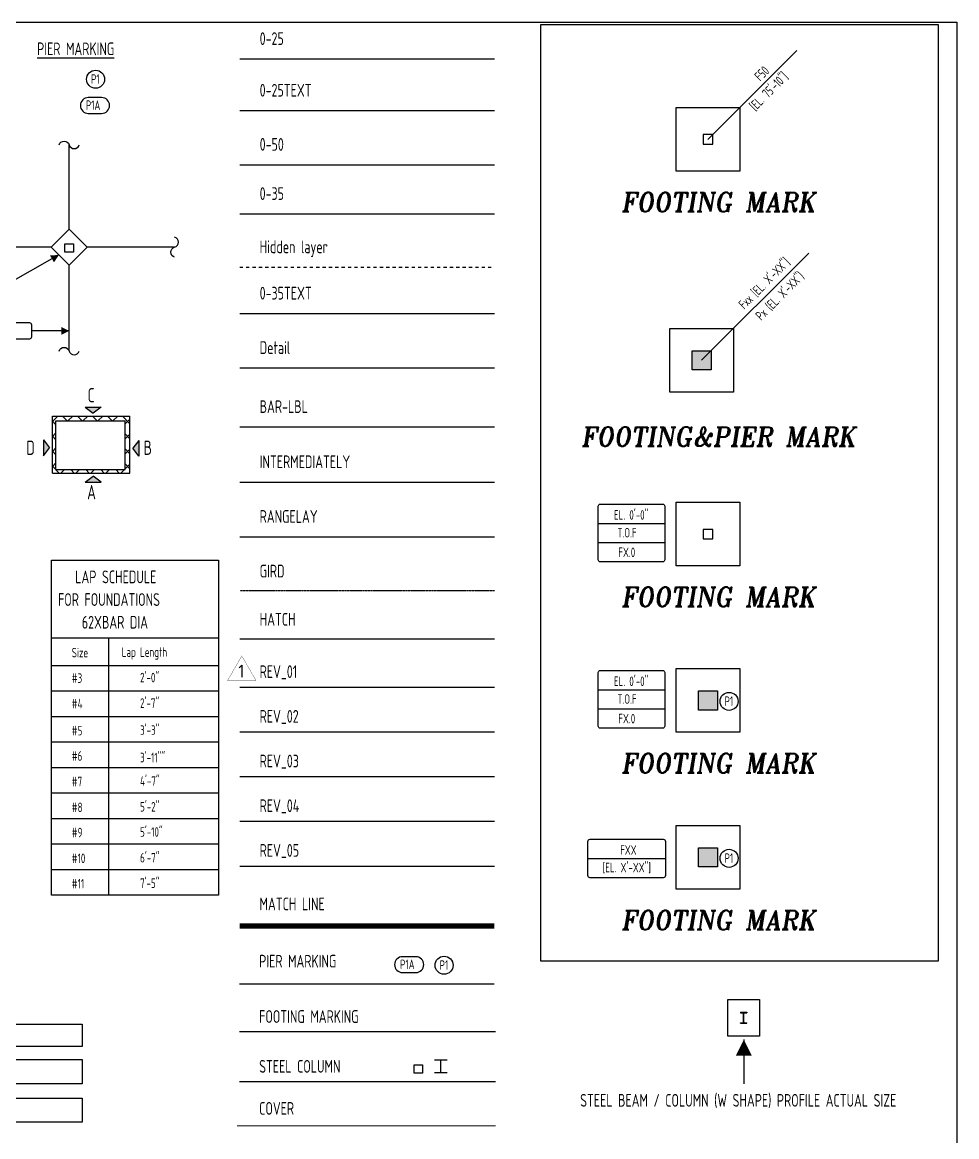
# Model space of a CAD drawing. Header units: inches. Extents: x 10095 to 38568, y -2433 to 4174.
# Drawn here: x 11863 to 12744, y -767 to 283 of the extents above; entities that cross this region are included whole.
import ezdxf
from ezdxf.enums import TextEntityAlignment as Align

# ---------------------------------------------------------------- set-up
doc = ezdxf.new("R2010")
doc.units = ezdxf.units.IN
doc.header["$MEASUREMENT"] = 0
doc.linetypes.add('HIDDEN', pattern=[6, 3, -3])
doc.linetypes.add('PHANTOM', pattern=[2.5, 1.25, -0.25, 0.25, -0.25, 0.25, -0.25])
doc.layers.get('0').update_dxf_attribs({"linetype": 'CONTINUOUS'})
for name, color, linetype in [('0-25', 7, 'CONTINUOUS'), ('0-25TEXT', 7, 'CONTINUOUS'), ('0-35', 3, 'CONTINUOUS'), ('0-35TEXT', 3, 'CONTINUOUS'), ('0-50', 10, 'CONTINUOUS'), ('BAR-LBL', 2, 'CONTINUOUS'), ('COLUMN', 1, 'CONTINUOUS'), ('DETAIL', 83, 'CONTINUOUS'), ('FOOTING MARK', 3, 'CONTINUOUS'), ('GRID', 8, 'PHANTOM'), ('Hatch', 253, 'CONTINUOUS'), ('Hgblock', 7, 'CONTINUOUS'), ('hidden', 7, 'HIDDEN'), ('INTERMEDIATERANGELAY', 7, 'CONTINUOUS'), ('MATCH LINE', 7, 'CONTINUOUS'), ('PIER MARK', 83, 'CONTINUOUS'), ('RANGELAY', 7, 'CONTINUOUS'), ('REV_02', 30, 'CONTINUOUS'), ('REV_04', 171, 'CONTINUOUS'), ('REV_05', 212, 'CONTINUOUS'), ('REV_1', 150, 'CONTINUOUS'), ('STEEL COLUMN', 171, 'CONTINUOUS')]:
    doc.layers.add(name, color=color, linetype=linetype)
doc.layers.add('COVER', color=6, linetype='CONTINUOUS', lineweight=0, plot=False)
doc.layers.add('REV_03', color=7, linetype='CONTINUOUS', true_color=0x9c38ff)
doc.styles.add('AR', font='ARCHQUIK.shx', dxfattribs={"width": 0.8})
doc.styles.add('ATTR', font='romans.shx', dxfattribs={"width": 0.8, "height": 1.8645})
doc.styles.add('ROMANT', font='romant')

# ---------------------------------------------------------------- blocks, each defined once
blk = doc.blocks.new('leadrblk')
blk.add_lwpolyline([(0, 0, 0, 1, 0), (1, 0, 1, 1, 0)], format="xyseb")
blk = doc.blocks.new('*U33')
at = {"layer": 'Hgblock', "color": 7}
for p, q in [((-0.062, 0), (0.062, 0)), ((-0.062, 0), (-0.062, -0.011)), ((0.062, 0), (0.062, -0.011)), ((-0.062, -0.011), (-0.017, -0.011)), ((-0.062, -0.212), (-0.017, -0.212)), ((-0.062, -0.223), (-0.062, -0.212)), ((-0.062, -0.223), (0.062, -0.223)), ((-0.003, -0.198), (-0.003, -0.025)), ((0.003, -0.198), (0.003, -0.025)), ((0.017, -0.011), (0.062, -0.011)), ((0.017, -0.212), (0.062, -0.212)), ((0.062, -0.223), (0.062, -0.212))]:
    blk.add_line(p, q, dxfattribs=at)
for centre, start, end in [((-0.017, -0.025), 0, 90), ((-0.017, -0.198), 270, 0), ((0.017, -0.025), 90, 180), ((0.017, -0.198), 180, 270)]:
    blk.add_arc(centre, 0.0139, start, end, dxfattribs=at)
at = {"layer": 'Hgblock', "color": 7, "style": 'ATTR', "width": 0.8, "flags": 9}
blk.add_attdef('ESTCODE', (0, -0.223), '', height=0.000118, dxfattribs=at)
blk = doc.blocks.new('Rev_Tri (48)')
at = {"const_width": 0.128}
blk.add_lwpolyline([(6.69, 11.58), (13.37, 0), (0, 0)], close=True, dxfattribs=at)
at = {"color": 1, "style": 'ROMANT'}
blk.add_attdef('R', (3.93, 1.52, -0.03), '', height=5.75, dxfattribs=at)

msp = doc.modelspace()

# ---------------------------------------------------------------- hatches: boundary and pattern name
at = {"layer": '0-25TEXT'}
for points in [[(11922.39181, -79.42287), (11929.87306, -85.16847), (11937.35431, -79.42287)], [(11883.08731, -125.22206), (11888.84717, -117.72225), (11883.08731, -110.22244)], [(11973.0412, -110.66294), (11967.28135, -118.16275), (11973.0412, -125.66256)], [(11937.37581, -150.0556), (11929.876, -144.29574), (11922.37618, -150.0556)]]:
    msp.add_hatch(color=256, dxfattribs=at).paths.add_polyline_path(points)
at = {"layer": 'Hatch'}
for points in [[(12512.4216, -44.20109), (12512.4216, -26.20109), (12494.4216, -26.20109), (12494.4216, -44.20109)], [(12518.32147, -364.86914), (12518.32147, -346.86914), (12500.32147, -346.86914), (12500.32147, -364.86914)], [(12518.32147, -512.85182), (12518.32147, -494.85182), (12500.32147, -494.85182), (12500.32147, -512.85182)]]:
    msp.add_hatch(color=256, dxfattribs=at).paths.add_polyline_path(points, flags=0)
h = msp.add_hatch(dxfattribs=at)
h.set_pattern_fill('ANSI37', color=256, scale=80, style=0)
h.set_pattern_definition([(45, (19167.794, 479.986), (-7.071068, 7.071068), []), (135, (19167.794, 479.986), (-7.071068, -7.071068), [])])
h.paths.add_polyline_path([(11891.50176, -87.88924), (11891.50176, -141.56822), (11964.62676, -141.56822), (11964.62676, -87.88924)])
h.paths.add_polyline_path([(11894.87676, -92.38924), (11960.12676, -92.38924), (11960.12676, -138.19322), (11894.87676, -138.19322)], flags=16)

# ---------------------------------------------------------------- linework, layer by layer
for points in [[(12726.42564, -601.53762), (12351.97537, -601.53762), (12351.97537, 281.53908), (12726.42564, 281.53908)], [(12479.32147, 203.10721), (12539.32147, 203.10721), (12539.32147, 143.10721), (12479.32147, 143.10721)], [(12473.4216, -5.20109), (12533.4216, -5.20109), (12533.4216, -65.20109), (12473.4216, -65.20109)], [(12479.32147, -169.055), (12539.32147, -169.055), (12539.32147, -229.055), (12479.32147, -229.055)], [(12479.32147, -325.86914), (12539.32147, -325.86914), (12539.32147, -385.86914), (12479.32147, -385.86914)], [(12479.32147, -473.85182), (12539.32147, -473.85182), (12539.32147, -533.85182), (12479.32147, -533.85182)]]:
    msp.add_lwpolyline(points, close=True)
at = {"layer": '0-25'}
msp.add_lwpolyline([(12068.13042, 248.92699), (12308.13042, 248.92699)], dxfattribs=at)
at = {"layer": '0-25TEXT'}
for p, q in [((11922.39181, -79.42287), (11937.35431, -79.42287)), ((11922.39181, -79.42287), (11929.87306, -85.16847)), ((11937.35431, -79.42287), (11929.87306, -85.16847)), ((11883.08731, -110.22244), (11883.08731, -125.22206)), ((11883.08731, -110.22244), (11888.84717, -117.72225)), ((11973.0412, -110.66294), (11967.28135, -118.16275)), ((11973.0412, -110.66294), (11973.0412, -125.66256)), ((11883.08731, -125.22206), (11888.84717, -117.72225)), ((11973.0412, -125.66256), (11967.28135, -118.16275)), ((11922.37618, -150.0556), (11929.876, -144.29574)), ((11937.37581, -150.0556), (11929.876, -144.29574)), ((11922.37618, -150.0556), (11937.37581, -150.0556))]:
    msp.add_line(p, q, dxfattribs=at)
for points in [[(12068.13042, 200.24277), (12308.13042, 200.24277)], [(11897.6822, 64.11684), (11843.72258, 33.51897), (11819.15997, 33.51897)], [(11907.3213, -7.41713), (11871.83583, -7.41713)], [(12543.13477, -675.6663), (12543.13477, -717.41671)]]:
    msp.add_lwpolyline(points, dxfattribs=at)
at = {"layer": '0-35'}
for p, q in [((11907.3213, 88.41886), (11907.3213, 167.94829)), ((11890.35074, 71.44829), (11799.8213, 71.44829)), ((12006.75099, 71.44829), (11924.29187, 71.44829)), ((11907.3213, -25.05171), (11907.3213, 54.47773)), ((11891.50176, -87.88924), (11964.62676, -87.88924)), ((11891.50176, -141.56822), (11891.50176, -87.88924)), ((11894.87676, -92.38924), (11960.12676, -92.38924)), ((11894.87676, -138.19322), (11894.87676, -92.38924)), ((11960.12676, -138.19322), (11960.12676, -92.38924)), ((11964.62676, -141.56822), (11964.62676, -87.88924)), ((11891.50176, -141.56822), (11964.62676, -141.56822)), ((11894.87676, -138.19322), (11960.12676, -138.19322)), ((12048.16313, -297.18037), (11890.7256, -297.18037)), ((12048.16313, -297.18037), (11890.7256, -297.18037)), ((12048.16313, -323.14113), (11890.7256, -323.14113)), ((12048.16313, -347.18287), (11890.7256, -347.18287)), ((12048.16313, -371.22461), (11890.7256, -371.22461)), ((12048.16313, -395.26635), (11890.7256, -395.26635)), ((12048.16313, -419.30809), (11890.7256, -419.30809)), ((12048.16313, -443.34983), (11890.7256, -443.34983)), ((12048.16313, -467.39157), (11890.7256, -467.39157)), ((12048.16313, -491.4333), (11890.7256, -491.4333)), ((12048.16313, -515.47504), (11890.7256, -515.47504))]:
    msp.add_line(p, q, dxfattribs=at)
for points in [[(11897.8213, 167.94829, -0.7488732654), (11907.3213, 167.94829, 0.7488732654), (11916.8213, 167.94829, 0.7488732654)], [(12006.75099, 61.94829, -0.7488732654), (12006.75099, 71.44829, 0.7488732654), (12006.75099, 80.94829, 0.7488732654)], [(11897.8213, -26.52114, -0.7488732654), (11907.3213, -26.52114, 0.7488732654), (11916.8213, -26.52114, 0.7488732654)]]:
    msp.add_lwpolyline(points, format="xyb", dxfattribs=at)
for points in [[(11890.35074, 71.44829), (11907.3213, 54.47773), (11924.29187, 71.44829), (11907.3213, 88.41886)], [(11890.7256, -223.6312), (12048.16313, -223.6312), (12048.16313, -539.51678), (11890.7256, -539.51678)], [(12528.17053, -637.77873), (12557.97803, -637.77873), (12557.97803, -672.24422), (12528.17053, -672.24422)]]:
    msp.add_lwpolyline(points, close=True, dxfattribs=at)
msp.add_lwpolyline([(11944.33219, -297.18037), (11944.33219, -539.51678)], dxfattribs=at)
msp.add_lwpolyline([(11944.33219, -297.18037), (11944.33219, -539.51678)], dxfattribs=at)
at = {"layer": '0-35TEXT'}
msp.add_lwpolyline([(10648.36485, 283.49724), (12743.78018, 283.49724), (12743.78018, -2272.82815), (10648.36485, -2272.82815)], close=True, dxfattribs=at)
for points in [[(12068.13042, 102.8215), (12308.13042, 102.8215)], [(12068.13042, 8.93814), (12308.13042, 8.93814)]]:
    msp.add_lwpolyline(points, dxfattribs=at)
at = {"layer": '0-35TEXT', "color": 1}
msp.add_lwpolyline([(11589.33856, -682.15115), (11589.33856, -661.08), (11919.46326, -661.08), (11919.46326, -682.15115)], close=True, dxfattribs=at)
at = {"layer": '0-50'}
msp.add_lwpolyline([(12068.13042, 149.21631), (12308.13042, 149.21631)], dxfattribs=at)
msp.add_lwpolyline([(11718.58307, 0.33278), (11869.83583, 0.33278, -0.4142135624), (11871.83583, -1.66722), (11871.83583, -13.16704, -0.4142135624), (11869.83583, -15.16704), (11718.58307, -15.16704, -0.4142135624), (11716.58307, -13.16704), (11716.58307, -1.66722, -0.4142135624)], format="xyb", close=True, dxfattribs=at)
for points in [[(11612.94616, -694.4818), (11919.46326, -694.4818), (11919.46326, -717.17639), (11612.94616, -717.17639)], [(11543.01465, -730.72335), (11919.46326, -730.72335), (11919.46326, -753.41794), (11543.01465, -753.41794)]]:
    msp.add_lwpolyline(points, close=True, dxfattribs=at)
at = {"layer": 'BAR-LBL'}
msp.add_lwpolyline([(12068.13042, -98.01275), (12308.13042, -98.01275)], dxfattribs=at)
at = {"layer": 'COLUMN'}
for points in [[(12494.4216, -26.20109), (12512.4216, -26.20109), (12512.4216, -44.20109), (12494.4216, -44.20109)], [(12500.32147, -346.86914), (12518.32147, -346.86914), (12518.32147, -364.86914), (12500.32147, -364.86914)], [(12500.32147, -494.85182), (12518.32147, -494.85182), (12518.32147, -512.85182), (12500.32147, -512.85182)]]:
    msp.add_lwpolyline(points, close=True, dxfattribs=at)
at = {"layer": 'COVER'}
msp.add_lwpolyline([(12065.53201, -756.94555), (12309.15862, -756.94555)], dxfattribs=at)
at = {"layer": 'DETAIL'}
msp.add_lwpolyline([(12068.13042, -42.3914), (12308.13042, -42.3914)], dxfattribs=at)
at = {"layer": 'FOOTING MARK', "color": 1}
for p, q in [((12406.04184, -188.91165), (12468.7008, -188.91165)), ((12406.04184, -207.04997), (12468.7008, -207.04997)), ((12406.04184, -345.72578), (12468.7008, -345.72578)), ((12406.04184, -363.86411), (12468.7008, -363.86411)), ((12396.19838, -504.82699), (12469.27983, -504.82699))]:
    msp.add_line(p, q, dxfattribs=at)
for points in [[(12509.32147, 173.10721), (12593.04724, 256.83298)], [(12503.4216, -35.20109), (12604.42253, 65.79984)]]:
    msp.add_lwpolyline(points, dxfattribs=at)
for points in [[(12408.04184, -170.77332), (12466.7008, -170.77332, -0.4142135624), (12468.7008, -172.77332), (12468.7008, -223.1883, -0.4142135624), (12466.7008, -225.1883), (12408.04184, -225.1883, -0.4142135624), (12406.04184, -223.1883), (12406.04184, -172.77332, -0.4142135624)], [(12408.04184, -327.58745), (12466.7008, -327.58745, -0.4142135624), (12468.7008, -329.58745), (12468.7008, -380.00244, -0.4142135624), (12466.7008, -382.00244), (12408.04184, -382.00244, -0.4142135624), (12406.04184, -380.00244), (12406.04184, -329.58745, -0.4142135624)], [(12398.19838, -486.68866), (12467.27983, -486.68866, -0.4142135624), (12469.27983, -488.68866), (12469.27983, -520.96532, -0.4142135624), (12467.27983, -522.96532), (12398.19838, -522.96532, -0.4142135624), (12396.19838, -520.96532), (12396.19838, -488.68866, -0.4142135624)]]:
    msp.add_lwpolyline(points, format="xyb", close=True, dxfattribs=at)
at = {"layer": 'GRID', "lineweight": -3}
msp.add_lwpolyline([(12308.13042, -252.47566), (12068.13042, -252.47566)], dxfattribs=at)
at = {"layer": 'Hatch'}
msp.add_lwpolyline([(12308.13042, -297.95964), (12068.13042, -297.95964)], dxfattribs=at)
at = {"layer": 'hidden'}
msp.add_lwpolyline([(12068.13042, 52.6454), (12308.13042, 52.6454)], dxfattribs=at)
at = {"layer": 'INTERMEDIATERANGELAY'}
msp.add_lwpolyline([(12068.13042, -149.98367), (12308.13042, -149.98367)], dxfattribs=at)
at = {"layer": 'MATCH LINE', "linetype": 'PHANTOM', "ltscale": 10, "const_width": 5}
msp.add_lwpolyline([(12307.98969, -568.51072), (12067.98969, -568.51072)], dxfattribs=at)
at = {"layer": 'PIER MARK', "color": 1}
for points in [[(11925.38218, 197.55965), (11937.88415, 197.55965, 1), (11937.88415, 212.55965), (11925.38218, 212.55965, 1)], [(12221.54586, -612.44179), (12234.04783, -612.44179, 1), (12234.04783, -597.44179), (12221.54586, -597.44179, 1)]]:
    msp.add_lwpolyline(points, format="xyb", close=True, dxfattribs=at)
at = {"layer": 'PIER MARK'}
for points in [[(12067.98969, -623.10294), (12307.98969, -623.10294)], [(12067.716, -668.02865), (12309.19659, -668.02865)]]:
    msp.add_lwpolyline(points, dxfattribs=at)
at = {"layer": 'PIER MARK', "color": 1}
for centre in [(11932.2071, 229.78216), (12529.26585, -356.71195), (12529.26585, -504.69463), (12260.70986, -605.48144)]:
    msp.add_circle(centre, 8.5, dxfattribs=at)
at = {"layer": 'RANGELAY'}
msp.add_lwpolyline([(12068.13042, -201.57502), (12308.13042, -201.57502)], dxfattribs=at)
at = {"layer": 'REV_02'}
msp.add_lwpolyline([(12068.13042, -385.57036), (12308.13042, -385.57036)], dxfattribs=at)
at = {"layer": 'REV_03'}
msp.add_lwpolyline([(12068.13042, -427.69711), (12308.13042, -427.69711)], dxfattribs=at)
at = {"layer": 'REV_04'}
msp.add_lwpolyline([(12068.13042, -469.82385), (12308.13042, -469.82385)], dxfattribs=at)
at = {"layer": 'REV_05'}
msp.add_lwpolyline([(12068.13042, -511.9506), (12308.13042, -511.9506)], dxfattribs=at)
at = {"layer": 'REV_1'}
msp.add_lwpolyline([(12068.13042, -343.44361), (12308.13042, -343.44361)], dxfattribs=at)
at = {"layer": 'STEEL COLUMN', "color": 171}
for points in [[(12504.82147, 168.60721), (12513.82147, 168.60721), (12513.82147, 177.60721), (12504.82147, 177.60721)], [(11911.30117, 66.63739), (11903.30149, 66.63739), (11903.30149, 74.63707), (11911.30117, 74.63707)], [(12504.82147, -203.555), (12513.82147, -203.555), (12513.82147, -194.555), (12504.82147, -194.555)]]:
    msp.add_lwpolyline(points, close=True, dxfattribs=at)
at = {"layer": 'STEEL COLUMN', "color": 171, "elevation": -6.6}
msp.add_lwpolyline([(12240.43104, -707.28124), (12232.43136, -707.28124), (12232.43136, -699.28156), (12240.43104, -699.28156)], close=True, dxfattribs=at)
at = {"layer": 'STEEL COLUMN', "color": 171}
for points in [[(12251.51169, -694.5958), (12263.51169, -694.5958)], [(12257.51169, -706.5958), (12257.51169, -694.5958)], [(12251.51169, -706.5958), (12263.51169, -706.5958)], [(12067.716, -715.00251), (12309.19659, -715.00251)]]:
    msp.add_lwpolyline(points, dxfattribs=at)

# ---------------------------------------------------------------- block references
at = {"layer": '0-25', "xscale": 2, "yscale": 2, "zscale": 2}
msp.add_blockref('Rev_Tri (48)', (12056.66409, -337.02801, -0.2), dxfattribs=at).add_auto_attribs({'R': '1'})
at = {"layer": '0-25TEXT', "xscale": 7.498582677165356, "yscale": 3.000944881889763}
for p, rotation in [((11897.6822, 64.11684), 209.5554574732592), ((11907.3213, -7.41713), 180.000003070469)]:
    msp.add_blockref('leadrblk', p, dxfattribs=dict(at, rotation=rotation))
at = {"layer": '0-25TEXT', "xscale": 14.99716535433071, "yscale": 6.001889763779527, "zscale": 2, "rotation": 270}
msp.add_blockref('leadrblk', (12543.13477, -675.6663), dxfattribs=at)
at = {"layer": 'STEEL COLUMN', "color": 171, "xscale": 47.02, "yscale": 47.02, "zscale": 47.02}
msp.add_blockref('*U33', (12543.07428, -649.77873), dxfattribs=at)

# ---------------------------------------------------------------- texts
at = {"linetype": 'Continuous', "style": 'ROMANT', "oblique": 9, "width": 0.95}
for s, p in [('FOOTING MARK', (12518.74031, 105.00478)), ('FOOTING&PIER MARK', (12518.74031, -116.12456)), ('FOOTING MARK', (12518.74031, -267.15743)), ('FOOTING MARK', (12518.74031, -423.97156)), ('FOOTING MARK', (12518.74031, -571.95425))]:
    msp.add_text(s, height=18, dxfattribs=at).set_placement(p, align=Align.CENTER)
at = {"layer": '0-25', "style": 'AR', "width": 0.8}
msp.add_text('0-25', height=12.02087, dxfattribs=at).set_placement((12086.86268, 262.08876))
at = {"layer": '0-25TEXT', "style": 'AR', "width": 0.8}
msp.add_text('0-25TEXT', height=12.02087, dxfattribs=at).set_placement((12086.86268, 213.40454))
at = {"layer": '0-35TEXT', "style": 'AR', "width": 0.8}
for s, height, p in [('0-35', 12.02087, (12086.86268, 115.98327)), ('0-35TEXT', 12.02087, (12086.86268, 22.0999)), ('C', 13.46625, (11924.71514, -74.79429)), ('D', 13.49966, (11867.03656, -124.36951)), ('B', 13.49966, (11977.53963, -124.36951)), ('A', 13.49966, (11924.28821, -166.28545)), ('LAP SCHEDULE', 12.0208696, (11913.04779, -245.39605)), ('FOR FOUNDATIONS', 12.0208696, (11896.86489, -266.76649)), ('62XBAR DIA', 12.02087, (11919.31172, -288.13691)), ('Size', 9.015652, (11909.77708, -315.28369)), ('#3', 9.015652, (11909.77708, -339.32543)), ('#4', 9.015652, (11909.77708, -363.36717)), ('#5', 9.015652, (11909.77708, -388.81884)), ('#6', 9.015652, (11909.77708, -412.72627)), ('#7', 9.015652, (11909.77708, -436.86226)), ('#8', 9.015652, (11909.77708, -461.12246)), ('#9', 9.015652, (11909.77708, -484.90073)), ('#10', 9.015652, (11909.77708, -509.18636)), ('#11', 9.015652, (11909.77708, -533.17534))]:
    msp.add_text(s, height=height, dxfattribs=at).set_placement(p)
at = {"layer": '0-35TEXT', "color": 1, "style": 'AR', "width": 0.8}
for s, p in [('Lap Length', (11956.93228, -314.74957)), ('2\'-0"', (11974.1725, -338.79131)), ('2\'-7"', (11974.1725, -362.83305)), ('3\'-3"', (11974.1725, -388.28472)), ('3\'-11""', (11974.1725, -414.18627)), ('4\'-7"', (11974.1725, -436.32814)), ('5\'-2"', (11974.1725, -460.58834)), ('5\'-10"', (11974.1725, -484.36661)), ('6\'-7"', (11974.1725, -508.65224)), ('7\'-5"', (11974.1725, -532.64122))]:
    msp.add_text(s, height=9.015652, dxfattribs=at).set_placement(p)
at = {"layer": '0-35TEXT', "insert": (12537.92876, -726.8564), "char_height": 12, "width": 291.8808597, "attachment_point": 2, "style": 'AR'}
msp.add_mtext('STEEL BEAM / COLUMN (W SHAPE) PROFILE ACTUAL SIZE', dxfattribs=at)
at = {"layer": '0-50', "style": 'AR', "width": 0.8}
msp.add_text('0-50', height=12.02087, dxfattribs=at).set_placement((12086.86268, 162.37808))
at = {"layer": 'BAR-LBL', "style": 'AR', "width": 0.8}
msp.add_text('BAR-LBL', height=12.02087, dxfattribs=at).set_placement((12086.86268, -84.85098))
at = {"layer": 'COVER', "style": 'AR', "width": 0.8}
msp.add_text('COVER', height=12, dxfattribs=at).set_placement((12086.39793, -746.45456, -4.4))
at = {"layer": 'DETAIL', "style": 'AR', "width": 0.8}
msp.add_text('Detail', height=12.02087, dxfattribs=at).set_placement((12086.86268, -29.22963))
at = {"layer": 'FOOTING MARK', "style": 'AR', "width": 0.8}
for s, p in [('F50', (12563.33821, 231.99732)), ('Fxx [EL. X\'-XX"]', (12565.57091, 34.27249))]:
    msp.add_text(s, height=8.999775, rotation=45, dxfattribs=at).set_placement(p, align=Align.CENTER)
msp.add_text('[EL. 75\'-10"]', height=8.999775, rotation=45, dxfattribs=at).set_placement((12554.0228, 199.45733))
for s, p in [('EL. 0\'-0"', (12436.94653, -185.49379)), ('T.O.F', (12433.04107, -202.20839)), ('FX.0', (12432.84476, -220.65516)), ('EL. 0\'-0"', (12436.94653, -342.30793)), ('T.O.F', (12433.04107, -359.02253)), ('FX.0', (12432.84476, -377.4693)), ('FXX', (12434.34089, -501.40913)), ('[EL. X\'-XX"]', (12432.84476, -517.91163))]:
    msp.add_text(s, height=8.999775, dxfattribs=at).set_placement(p, align=Align.CENTER)
at = {"layer": 'GRID', "lineweight": -3, "style": 'AR', "width": 0.8}
msp.add_text('GIRD', height=12.02087, dxfattribs=at).set_placement((12086.86268, -239.90453))
at = {"layer": 'Hatch', "style": 'AR', "width": 0.8}
msp.add_text('HATCH', height=12.02087, dxfattribs=at).set_placement((12086.86268, -285.3885))
at = {"layer": 'hidden', "style": 'AR', "width": 0.8}
msp.add_text('Hidden layer', height=12.0208696, dxfattribs=at).set_placement((12086.86268, 65.80717))
at = {"layer": 'INTERMEDIATERANGELAY', "style": 'AR', "width": 0.8}
msp.add_text('INTERMEDIATELY', height=12.0208696, dxfattribs=at).set_placement((12086.86268, -136.8219))
at = {"layer": 'MATCH LINE', "linetype": 'PHANTOM', "ltscale": 10, "style": 'AR', "width": 0.8}
msp.add_text('MATCH LINE', height=12.02087, dxfattribs=at).set_placement((12086.72195, -553.71101, -5.5))
at = {"layer": 'PIER MARK', "style": 'AR', "width": 0.8}
for s, height, p in [('%%UPIER MARKING', 12, (11877.12269, 252.46974)), ('PIER MARKING', 12, (12086.39793, -607.66518, -4.4)), ('P1A', 9, (12219.21054, -609.15972)), ('P1', 9, (12256.44, -609.80574)), ('FOOTING MARKING', 12, (12086.39793, -659.85583, -4.4))]:
    msp.add_text(s, height=height, dxfattribs=at).set_placement(p)
at = {"layer": 'PIER MARK', "color": 3, "style": 'AR', "width": 0.8}
for s, p in [('P1', (11927.93725, 225.45786)), ('P1A', (11923.04686, 200.84172)), ('P1', (12524.996, -361.03625)), ('P1', (12524.996, -509.01893))]:
    msp.add_text(s, height=9, dxfattribs=at).set_placement(p)
at = {"layer": 'PIER MARK', "style": 'AR', "width": 0.8}
msp.add_text('Px (EL. X\'-XX")', height=8.999775, rotation=45, dxfattribs=at).set_placement((12580.25982, 22.38146), align=Align.CENTER)
at = {"layer": 'RANGELAY', "style": 'AR', "width": 0.8}
msp.add_text('RANGELAY', height=12.02087, dxfattribs=at).set_placement((12086.86268, -188.41325))
at = {"layer": 'REV_02', "style": 'AR', "width": 0.8}
msp.add_text('REV_02', height=12.02087, dxfattribs=at).set_placement((12086.86268, -376.85154, -1.1))
at = {"layer": 'REV_03', "style": 'AR', "width": 0.8}
msp.add_text('REV_03', height=12.02087, dxfattribs=at).set_placement((12086.86268, -418.97828, -2.2))
at = {"layer": 'REV_04', "style": 'AR', "width": 0.8}
msp.add_text('REV_04', height=12.02087, dxfattribs=at).set_placement((12086.86268, -461.10503, -3.3))
at = {"layer": 'REV_05', "style": 'AR', "width": 0.8}
msp.add_text('REV_05', height=12.02087, dxfattribs=at).set_placement((12086.86268, -503.23178, -4.4))
at = {"layer": 'REV_1', "style": 'AR', "width": 0.8}
msp.add_text('REV_01', height=12.02087, dxfattribs=at).set_placement((12086.86268, -334.72479))
at = {"layer": 'STEEL COLUMN', "color": 171, "style": 'AR', "width": 0.8}
msp.add_text('STEEL COLUMN', height=12, dxfattribs=at).set_placement((12086.39793, -706.82969, -4.4))

doc.saveas('drawing.dxf')
